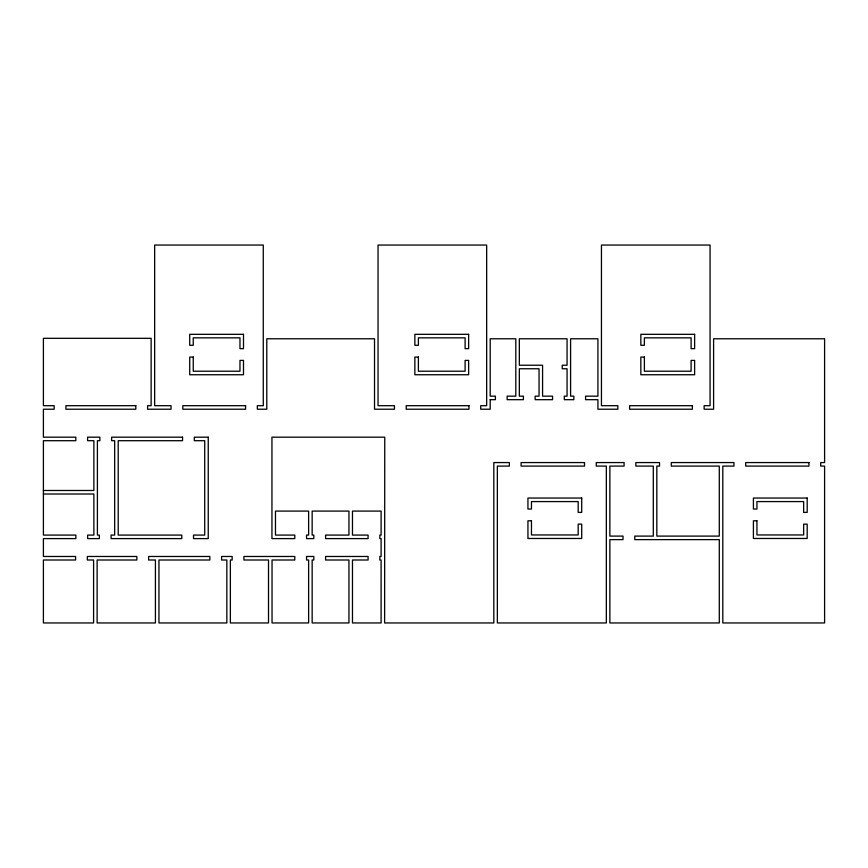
<?xml version="1.0" encoding="UTF-8"?>
<svg xmlns="http://www.w3.org/2000/svg" width="868" height="868" viewBox="0 0 868 868"><rect width="100%" height="100%" fill="white"/><g stroke="black" fill="none" stroke-linecap="round" stroke-linejoin="round"><path stroke-width="1.3" d="M43.411 490.485L93.874 490.485L93.874 440.705L87.592 440.705L87.592 437.179L99.874 437.179L99.874 440.705L97.4 440.705L97.4 535.079L99.343 535.079L99.343 538.605L87.625 538.605L87.625 535.079L93.874 535.079L93.874 494.011L43.411 494.011M490.192 399.681L490.192 409.219L480.731 409.219L480.731 405.692L486.666 405.692L486.666 245.047L378.047 245.047L378.047 405.692L394.441 405.692L394.441 409.219L374.52 409.219L374.52 338.78L266.801 338.78L266.801 409.219L257.34 409.219L257.34 405.692L263.275 405.692L263.275 245.047L154.656 245.047L154.656 405.692L171.039 405.692L171.039 409.219L147.571 409.219L147.571 405.692L151.13 405.692L151.13 338.314L43.4 338.314L43.4 405.692L54.163 405.692L54.163 409.219L43.4 409.219L43.4 437.179L75.831 437.179L75.831 440.705L43.4 440.705L43.4 535.079L75.874 535.079L75.874 538.605L43.4 538.605L43.4 556.475L75.581 556.475L75.581 560.001L43.4 560.001L43.4 622.953L93.592 622.953L93.592 560.001L87.332 560.001L87.332 556.475L136.862 556.475L136.862 560.001L97.118 560.001L97.118 622.953L155.426 622.953L155.426 560.001L148.623 560.001L148.623 556.475L209.85 556.475L209.85 560.001L158.952 560.001L158.952 622.953L226.841 622.953L226.841 560.001L221.6 560.001L221.6 556.475L232.147 556.475L232.147 560.001L230.367 560.001L230.367 622.953L268.516 622.953L268.516 560.001L243.908 560.001L243.908 556.475L294.794 556.475L294.794 560.001L272.042 560.001L272.042 622.953L308.628 622.953L308.628 560.001L306.545 560.001L306.545 556.475L313.825 556.475L313.825 560.001L312.154 560.001L312.154 622.953L348.947 622.953L348.947 560.001L325.587 560.001L325.587 556.475L368.086 556.475L368.086 560.001L352.473 560.001L352.473 622.953L381.095 622.953L381.095 560.001L379.837 560.001L379.837 556.475L381.095 556.475L381.095 538.605L379.837 538.605L379.837 535.079L381.095 535.079L381.095 511.089L352.473 511.089L352.473 535.079L368.086 535.079L368.086 538.605L325.587 538.605L325.587 535.079L348.947 535.079L348.947 511.089L312.154 511.089L312.154 535.079L313.825 535.079L313.825 538.605L306.545 538.605L306.545 535.079L308.628 535.079L308.628 511.089L275.471 511.089L275.471 535.079L294.794 535.079L294.794 538.605L271.944 538.605L271.944 437.179L384.752 437.179L384.622 622.953L493.827 622.953L493.827 462.568L509.353 462.568L509.353 466.094L497.353 466.094L497.353 622.953L606.341 622.953L606.341 466.094L596.273 466.094L596.273 462.568L624.092 462.568L624.092 466.094L609.868 466.094L609.868 536.099L623.018 536.099L623.018 539.625L609.868 539.625L609.868 622.953L719.29 622.953L719.29 539.625L634.779 539.625L634.779 536.099L653.3 536.099L653.3 466.094L635.843 466.094L635.843 462.568L659.528 462.568L659.528 466.094L656.826 466.094L656.826 536.099L719.29 536.099L719.29 466.094L671.279 466.094L671.279 462.568L733.948 462.568L733.948 466.094L722.816 466.094L722.816 622.953L824.6 622.953L824.6 466.094L820.705 466.094L820.705 462.568L824.6 462.568L824.6 338.78L713.594 338.78L713.594 409.219L704.132 409.219L704.132 405.692L710.067 405.692L710.067 245.047L601.448 245.047L601.448 405.692L617.842 405.692L617.842 409.219L597.922 409.219L597.922 399.681L585.585 399.681L585.585 396.155L597.922 396.155L597.922 338.78L570.591 338.78L570.591 396.155L573.835 396.155L573.835 399.681L564.308 399.681L564.308 396.155L567.064 396.155L567.064 368.759L562.236 368.759L562.236 365.233L567.064 365.233L567.064 338.78L519.335 338.78L519.335 365.233L542.576 365.233L542.576 396.155L552.558 396.155L552.558 399.681L535.155 399.681L535.155 396.155L539.05 396.155L539.05 368.759L519.335 368.759L519.335 396.155L523.404 396.155L523.404 399.681L507.151 399.681L507.151 396.155L515.809 396.155L515.809 338.78L490.192 338.78L490.192 396.155L495.389 396.155L495.389 399.681L490.192 399.681M243.496 334.321L189.723 334.321L189.723 345.301L193.249 345.301L193.249 337.847L239.969 337.847L239.969 348.654L243.496 348.654L243.496 334.321M468.633 334.321L414.861 334.321L414.861 345.301L418.387 345.301L418.387 337.847L465.107 337.847L465.107 348.654L468.633 348.654L468.633 334.321M694.628 334.321L640.844 334.321L640.844 345.301L644.381 345.301L644.381 337.847L691.102 337.847L691.102 348.654L694.628 348.654L694.628 334.321M193.249 357.063L189.723 357.063L189.723 374.748L243.496 374.748L243.496 360.404L239.969 360.404L239.969 371.222L193.249 371.222L193.249 357.063M418.387 357.063L414.861 357.063L414.861 374.748L468.633 374.748L468.633 360.404L465.107 360.404L465.107 371.222L418.387 371.222L418.387 357.063M644.381 357.063L640.844 357.063L640.844 374.748L694.628 374.748L694.628 360.404L691.102 360.404L691.102 371.222L644.381 371.222L644.381 357.063M135.809 405.692L65.914 405.692L65.914 409.219L135.809 409.219L135.809 405.692M245.579 405.692L182.801 405.692L182.801 409.219L245.579 409.219L245.579 405.692M468.98 405.692L406.202 405.692L406.202 409.219L468.98 409.219L468.98 405.692M692.371 405.692L629.593 405.692L629.593 409.219L692.371 409.219L692.371 405.692M182.551 437.179L111.636 437.179L111.636 440.705L114.674 440.705L114.674 535.079L111.104 535.079L111.104 538.605L181.77 538.605L181.77 535.079L118.2 535.079L118.2 440.705L182.551 440.705L182.551 437.179M208.244 437.179L194.313 437.179L194.313 440.705L204.718 440.705L204.718 535.079L193.521 535.079L193.521 538.605L208.244 538.605L208.244 437.179M584.522 462.568L521.104 462.568L521.104 466.094L584.522 466.094L584.522 462.568M808.943 462.568L745.699 462.568L745.699 466.094L808.943 466.094L808.943 462.568M581.712 498.048L527.939 498.048L527.939 509.039L531.466 509.039L531.466 501.574L578.186 501.574L578.186 512.391L581.712 512.391L581.712 498.048M807.186 498.048L753.413 498.048L753.413 509.039L756.939 509.039L756.939 501.574L803.659 501.574L803.659 512.391L807.186 512.391L807.186 498.048M531.466 520.789L527.939 520.789L527.939 538.475L581.712 538.475L581.712 524.142L578.186 524.142L578.186 534.948L531.466 534.948L531.466 520.789M756.939 520.789L753.413 520.789L753.413 538.475L807.186 538.475L807.186 524.142L803.659 524.142L803.659 534.948L756.939 534.948L756.939 520.789"/></g></svg>
